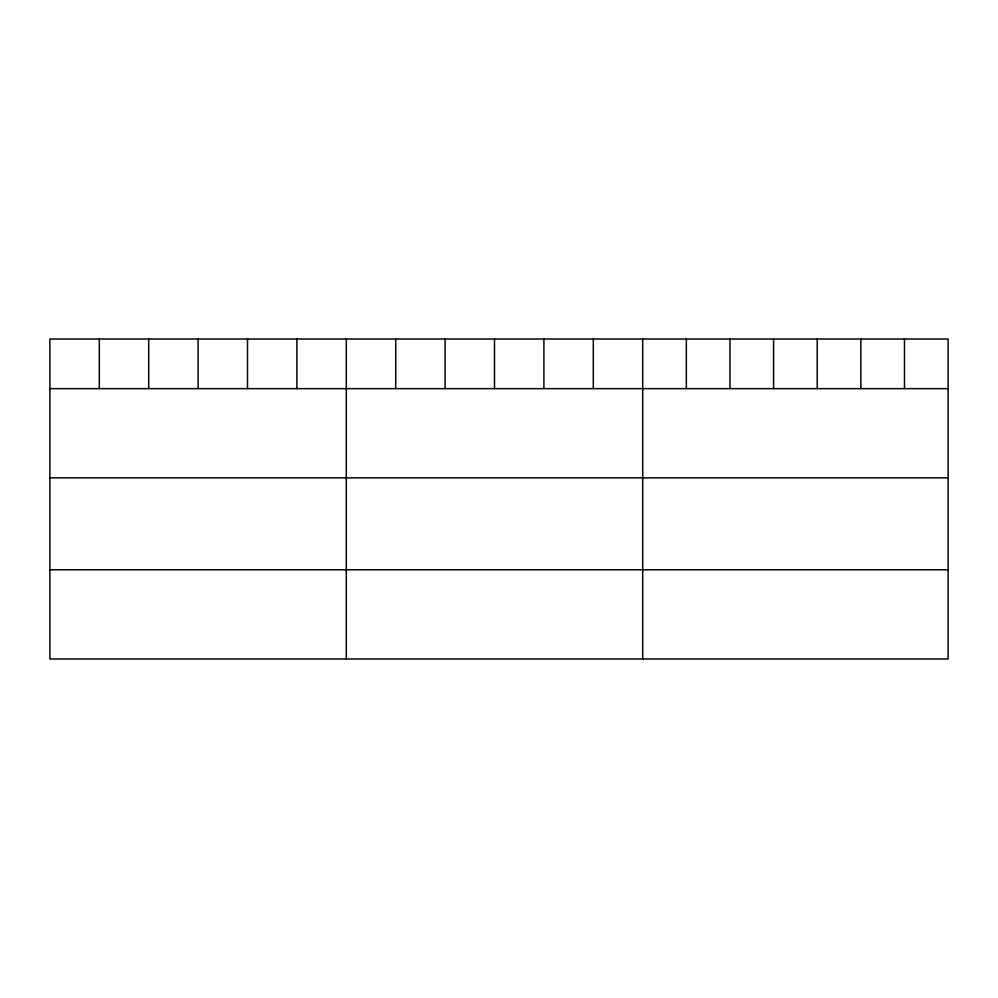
<?xml version="1.0" encoding="UTF-8"?>
<svg xmlns="http://www.w3.org/2000/svg" width="998" height="998" viewBox="0 0 998 998"><rect width="100%" height="100%" fill="white"/><g stroke="black" fill="none" stroke-linecap="round" stroke-linejoin="round"><path stroke-width="1.5" d="M948.1 388.634L948.1 658.967L49.9 658.967L49.9 339.033L948.1 339.033L948.1 388.634L49.9 388.634M49.9 477.842L948.1 477.842M49.9 569.758L948.1 569.758M904.475 339.033L904.475 388.634M860.85 339.033L860.85 388.634M817.225 339.033L817.225 388.634M773.587 339.033L773.587 388.634M729.962 339.033L729.962 388.634M686.337 339.033L686.337 388.634M642.712 339.033L642.712 658.967M593.311 339.033L593.311 388.634M543.91 339.033L543.91 388.634M494.509 339.033L494.509 388.634M445.108 339.033L445.108 388.634M395.707 339.033L395.707 388.634M346.306 339.033L346.306 658.967M296.905 339.033L296.905 388.634M247.504 339.033L247.504 388.634M198.103 339.033L198.103 388.634M148.702 339.033L148.702 388.634M99.301 339.033L99.301 388.634"/></g></svg>
